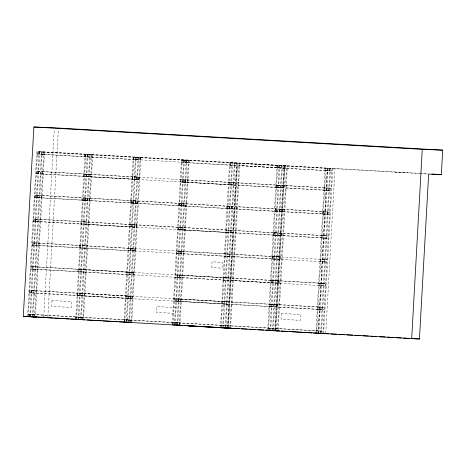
<?xml version="1.0" encoding="UTF-8"?>
<svg xmlns="http://www.w3.org/2000/svg" width="466" height="466" viewBox="0 0 466 466"><rect width="100%" height="100%" fill="white"/><g stroke="black" fill="none" stroke-linecap="round" stroke-linejoin="round"><path stroke-width="0.35" stroke-dasharray="2.33 1.75" d="M27.593 316.589L36.814 151.689L57.044 152.481L419.709 173.352M28.269 315.447L28.339 314.276L34.641 314.562L34.507 316.897M29.533 292.846L29.667 290.516L33.75 290.679L33.622 293.003L29.533 292.846L31.752 292.974L35.835 293.131L35.969 290.807L29.667 290.516M32.201 245.192L32.329 242.885L38.631 243.176L38.503 245.483L32.201 245.192L79.89 247.865L80.018 245.53L33.348 242.856L33.22 245.192L33.913 245.215L34.041 242.879L33.348 242.856M33.54 221.402L33.669 219.096L37.758 219.253L37.63 221.566L33.54 221.402L35.76 221.531L39.843 221.694L39.971 219.381L33.669 219.096M34.863 197.549L34.991 195.254L39.08 195.411L38.952 197.706L34.863 197.549L37.076 197.671L41.165 197.834L41.293 195.539L34.991 195.254M38.538 171.505L38.41 173.882L36.191 173.754L36.325 171.377L40.414 171.535L40.28 173.911L42.493 174.039L42.627 171.663L36.325 171.377M85.109 154.438L84.981 156.774L37.297 154.03L37.426 151.712M28.327 315.89L37.507 151.712M29.218 316.682L29.352 314.346M31.886 269.022L32.014 266.686L32.713 266.709L32.579 269.051L271.993 282.827L272.127 280.491L85.54 269.68L132.21 272.354L132.076 274.69L131.383 274.66L131.517 272.325L132.21 272.354M83.886 176.387L37.216 173.713L37.344 171.377L84.014 174.051L83.886 176.387L83.187 176.358L83.321 174.022L84.014 174.051M38.439 151.765L38.311 154.1L39.004 154.13L39.138 151.794M36.296 197.555L36.43 195.219M29.807 316.717L39.028 151.811L44.509 152.015L35.294 316.932M29.917 316.711L30.045 314.375M31.251 292.881L31.379 290.545M35.241 221.432L35.375 219.096M38.037 171.406L37.909 173.742L37.216 173.713M30.488 315.569L30.552 314.404L34.641 314.562M31.752 292.974L31.88 290.644M34.414 245.32L34.542 243.013L32.329 242.885M35.76 221.531L35.888 219.224M37.076 197.671L37.204 195.382M39.639 151.84L39.511 154.159L43.6 154.316L43.728 151.998M30.5 316.74L39.721 151.84M32.358 315.604L32.422 314.433M36.284 245.355L36.418 243.048M37.297 154.03L41.381 154.188L41.515 151.869L332.806 168.622L323.585 333.522M32.358 316.775L41.579 151.875M33.092 316.076L42.272 151.899M40.979 197.753L41.107 195.417L41.8 195.44L41.672 197.776L40.979 197.753L87.649 200.427L87.777 198.085L41.107 195.417M34.595 316.903L43.816 151.986M43.781 316.42L54.242 129.251M47.87 316.653L58.332 129.472M75.23 318.744L75.329 316.991L76.022 317.02L75.923 318.773M77.863 271.666L77.991 269.331L78.684 269.36L78.556 271.695L30.948 269.028L35.037 269.185M82.272 200.199L82.4 197.864L35.731 195.19L35.602 197.526L82.272 200.199L81.579 200.176L81.707 197.84L82.4 197.864M75.807 319.361L85.028 154.462M77.356 293.19L77.222 295.526L76.529 295.496L76.657 293.161L77.356 293.19L30.686 290.516L30.552 292.852L270.664 306.657L270.793 304.321L224.123 301.648L224.816 301.677M81.218 224.076L81.346 221.74L34.676 219.067L34.548 221.402L81.218 224.076L80.525 224.047L80.653 221.711L81.346 221.74M76.453 318.802L76.546 317.049L81.399 317.241M84.899 293.539L84.206 293.51L130.876 296.184L130.748 298.52L77.746 295.619L77.874 293.295L81.964 293.452M80.414 247.97L80.542 245.664L86.845 245.949L86.717 248.256L80.414 247.97L130.841 250.871L130.969 248.564L128.756 248.436L128.622 250.743L135.251 250.993L135.385 248.652L128.756 248.436M83.076 200.322L83.204 198.027L89.507 198.312L89.379 200.607L83.076 200.322L87.165 200.479M86.035 176.538L132.705 179.212L84.404 176.527L84.538 174.15L89.39 174.272L42.721 171.599L43.414 171.628M140.476 157.566L140.348 159.902L135.938 159.71L85.511 156.803L85.639 154.485M76.541 318.662L85.721 154.491M84.556 198.015L84.422 200.357L131.092 203.025L131.226 200.689L84.556 198.015L85.249 198.044L85.115 200.38M78.043 319.507L87.241 154.59L92.699 154.805L83.484 319.705M78.702 318.348L78.766 317.177M82.628 248.098L82.756 245.786L80.542 245.664M88.185 222.16L84.101 221.997L83.967 224.309L88.057 224.466M85.29 200.45L85.418 198.155L83.204 198.027M86.624 176.655L86.752 174.278L90.841 174.441L90.707 176.812L84.404 176.527M87.725 156.931L87.853 154.613M78.737 319.536L87.934 154.619M80.612 318.826L89.792 154.63M81.305 318.855L90.486 154.66L84.416 154.409L84.288 156.745L84.981 156.774M89.123 200.52L89.256 198.184L89.95 198.213L89.822 200.549L89.123 200.52L232.284 208.751L232.418 206.415L185.748 203.741L185.614 206.077M82.721 319.676L82.855 317.34M91.814 157.094L91.942 154.77M82.785 319.676L91.965 154.759M124.02 322.14L133.235 157.234L140.913 157.578L131.692 322.478M124.696 320.992L124.76 319.827L129.542 320.014L129.449 321.767M130.096 224.647L129.967 226.954L132.181 227.082L136.27 227.245L136.398 224.932L130.096 224.647L132.315 224.769L132.181 227.082M137.639 203.327L136.94 203.298L137.074 200.963L137.767 200.992L137.592 203.386L131.29 203.094L131.418 200.799L137.72 201.091M132.618 179.305L132.752 176.929L139.054 177.214L138.92 179.591L132.618 179.305L134.831 179.427L134.965 177.051M133.853 157.258L133.719 159.582L138.501 159.768L138.635 157.432L137.942 157.403L137.808 159.739M124.713 322.163L133.934 157.263M132.641 203.054L132.769 200.718L133.468 200.747L133.334 203.083L132.641 203.054L227.425 208.57L227.559 206.234L180.89 203.56L180.756 205.896M126.315 320.812L135.455 157.362M126.257 322.21L126.391 319.874M127.591 298.38L127.725 296.044L128.418 296.073M132.414 224.624L131.715 224.595L131.587 226.93L226.377 232.447L179.707 229.773L179.835 227.437M183.185 179.771L183.051 182.148L187.14 182.311L187.268 179.934L180.965 179.643L180.837 182.02L229.039 184.757L134.255 179.241L134.383 176.905L229.173 182.422L229.045 184.851L235.347 185.142L229.045 184.851M135.35 159.628L135.478 157.292L136.177 157.322L126.927 322.291M126.88 321.703L126.979 319.956L131.389 320.148L131.255 322.484M128.173 298.525L128.307 296.195L132.391 296.353L132.262 298.683L125.96 298.397L126.088 296.067L128.307 296.195M133.503 203.223L133.631 200.928L131.418 200.799M135.938 159.71L136.066 157.386M135.099 203.17L135.227 200.834L135.926 200.858L135.792 203.193L131.29 203.094M128.75 321.738L128.849 319.985M130.049 298.555L130.183 296.155M134.057 227.117L134.179 224.705L134.872 224.734L134.738 227.07L39.925 221.624L40.618 221.653M135.379 203.258L135.507 200.963M136.841 177.016L136.707 179.462L138.92 179.591M128.785 322.326L138.006 157.426M136.713 179.352L137.406 179.381L137.54 177.045L90.87 174.371L91.563 174.4M129.519 321.627L138.699 157.45M130.562 322.455L130.69 320.119M133.224 274.794L133.358 272.459L134.051 272.488L133.923 274.824L127.375 274.579M134.558 250.964L134.691 248.628M139.649 159.873L139.783 157.537M130.934 322.449L131.062 320.113M140.021 159.867L140.155 157.549M130.998 322.455L140.219 157.549M136.713 224.868L136.585 227.204L135.886 227.175L136.02 224.839L136.713 224.868L182.689 227.513L182.561 229.849M178.746 203.368L178.618 205.704L179.311 205.727L179.439 203.392L132.769 200.718M172.274 324.132L181.455 159.937L189.132 160.298L179.928 325.256M172.915 323.713L172.979 322.542M178.507 251.226L178.373 253.562L183.144 253.749L183.272 251.442L176.969 251.157L176.841 253.463L274.567 259.143M182.689 227.513L178.315 227.361L178.187 229.674L185.258 229.977M89.256 198.184L183.744 203.636L179.631 203.52L179.503 205.815L186.313 206.1L186.441 203.764L185.748 203.741M181.938 162.296L182.066 159.978M172.968 324.155L182.148 159.966M174.377 325.052L174.505 322.717L175.204 322.746M182.369 182.084L182.503 179.748M325.699 170.585L183.464 162.471L183.598 160.135L189.149 160.339M174.447 324.983L183.668 160.083M181.455 205.925L181.583 203.59M175.07 325.082L175.193 322.67M176.404 301.252L176.532 298.916M177.738 277.421L177.866 275.08L177.173 275.057L177.039 277.392L182.596 277.596M179.055 253.591L179.2 251.25M180.4 229.802L180.528 227.466L184.618 227.653L184.489 229.959M181.717 205.943L181.851 203.648L185.934 203.805L185.806 206.1M184.28 160.106L184.163 162.5L183.464 162.471M175.146 325.012L184.361 160.112M182.917 205.949L183.051 203.613M176.567 324.517L176.666 322.763L177.36 322.792L177.266 324.546M177.866 301.269L178 298.933M179.2 277.439L179.334 275.103L180.027 275.132L179.893 277.468L175.589 277.293L223.709 280.066L223.843 277.73L175.717 275.004L182.02 275.29M180.534 253.609L180.662 251.273L181.361 251.302L181.227 253.638L176.23 253.364M181.862 229.82L181.996 227.484M184.53 182.13L184.658 179.794M185.759 160.182L185.625 162.518L186.318 162.547L186.452 160.211M176.969 324.458L177.068 322.705M178.262 301.275L178.396 298.945M180.93 253.62L181.058 251.314M183.592 205.978L183.72 203.683M184.92 182.183L185.054 179.806L187.268 179.934M186.027 162.459L186.155 160.141M176.998 325.047L186.219 160.141M178.565 301.298L178.694 298.962M185.357 179.824L185.223 182.159L180.837 182.02M177.738 324.348L186.913 160.17M179.148 325.169L179.282 322.833L34.729 314.567L35.422 314.597M181.326 162.273L188.241 162.587L188.369 160.269M179.235 325.227L188.433 160.269M220.447 327.685L229.575 162.78L237.59 163.094L228.41 327.272M221.111 326.555L221.187 325.373M127.725 296.044L222.509 301.56L222.387 303.948L224.6 304.071M176.969 251.157L225.177 253.9L225.049 256.294L229.138 256.451L229.266 254.145L225.177 253.987L231.48 254.273M228.608 232.633L226.394 232.505L226.505 230.111L131.715 224.595M229.93 208.774L227.717 208.646L227.845 206.351L234.148 206.642M230.14 165.145L230.268 162.809M221.14 327.715L230.361 162.815M229.039 208.663L229.173 206.327L229.866 206.351L229.732 208.686L229.039 208.663L275.709 211.337L275.843 209.001L229.173 206.327M222.701 327.091L231.882 162.896M223.354 327.843L232.575 162.925M225.212 326.701L225.276 325.536M226.476 304.106L226.604 301.776M230.484 232.662L230.612 230.355M231.8 208.809L231.928 206.514M233.134 185.014L233.268 182.637M234.235 165.29L234.363 162.972M225.276 326.707L234.433 162.96M225.969 326.736L235.126 162.984M227.425 328.006L236.582 163.1M230.233 278.12L223.93 277.835L230.233 278.12L230.105 280.416L223.802 280.124L273.315 282.978M227.717 327.243L236.897 163.071M228.119 328.029L237.34 163.129M236.274 208.943L236.402 206.607L237.095 206.636L236.967 208.972L236.274 208.943L327.767 214.244L327.895 211.908L236.402 206.607M229.924 327.516L239.11 163.182L285.78 165.855L285.652 168.191L284.953 168.162L285.087 165.826M230.618 327.54L239.804 163.205M267.746 330.411L276.967 165.506L285.78 165.855M268.422 329.264L268.492 328.099L275.54 328.413L275.406 330.749M271.899 306.797L269.686 306.669L269.82 304.339L276.122 304.63M272.482 256.708L278.785 256.993L272.482 256.708L272.354 259.014L279.408 259.259L279.536 256.923L278.843 256.894M275.913 235.353L273.693 235.225L273.822 232.918L280.124 233.204M277.229 211.494L275.016 211.366L275.144 208.972L275.843 209.001M276.344 187.577L282.646 187.862L276.344 187.577L276.478 185.2L283.532 185.445L283.404 187.781L282.705 187.757M277.579 165.535L277.451 167.853L284.499 168.168L284.627 165.832L275.423 330.755M268.521 328.984L277.66 165.535M268.666 329.876L268.765 328.128M277.724 167.882L277.853 165.541M269.36 329.905L269.459 328.151M273.455 256.661L273.326 258.997L272.633 258.968L272.761 256.632L273.455 256.661L226.785 253.987M274.789 232.872L274.09 232.849L273.961 235.184L274.655 235.208L274.789 232.872L228.119 230.198L228.812 230.227M277.451 185.183L276.757 185.159L276.629 187.495L277.322 187.518L277.451 185.183L230.781 182.509L231.48 182.538M278.418 167.906L278.551 165.57M276.315 211.337L276.449 209.001L277.142 209.03L277.014 211.366L276.315 211.337L322.99 214.01L323.119 211.675L276.449 209.001M269.96 330.54L279.157 165.576M270.653 330.563L279.85 165.605M272.511 329.427L272.575 328.256M273.775 306.826L273.903 304.502M276.565 256.871L276.437 259.178L278.656 259.306M277.783 235.388L277.911 233.076M279.105 211.529L279.233 209.234M280.433 187.734L280.567 185.357M281.534 168.01L281.668 165.692M272.511 330.598L281.732 165.698M273.245 329.899L282.425 165.721M274.724 330.726L283.934 165.809M277.404 283.136L277.532 280.841L271.229 280.555L277.532 280.841M275.255 329.98L284.435 165.803M275.93 329.578L275.994 328.408L276.693 328.437L276.623 329.602M275.954 330.01L285.134 165.832M279.227 283.112L279.355 280.771L278.662 280.748L278.528 283.083L279.227 283.112L232.557 280.439L233.25 280.462M280.689 256.941L279.99 256.917L279.862 259.253L280.555 259.277L280.689 256.941L234.019 254.267L234.713 254.296M277.515 329.38L286.654 165.931L287.347 165.96L278.208 329.41M315.907 333.184L325.134 168.22L325.827 168.249L316.67 332.002M316.589 332.037L316.653 330.872L322.955 331.157L230.023 325.763L230.717 325.786M320.066 309.57L317.853 309.441L317.981 307.111L324.284 307.403L322.07 307.275L321.942 309.599M320.515 261.787L326.817 262.073L320.515 261.787L320.643 259.48L326.946 259.766L320.643 259.48M321.86 237.998L321.989 235.691L328.291 235.977L326.078 235.848L325.95 238.161L328.163 238.289L321.86 237.998L324.074 238.126M323.177 214.139L323.311 211.844L329.613 212.135L327.394 212.007L327.266 214.302L329.485 214.43L323.177 214.139L325.396 214.267M324.511 190.349L324.645 187.973L330.947 188.258L328.728 188.13L328.6 190.507L324.511 190.349L330.813 190.635L328.6 190.507M327.825 170.754L325.612 170.626L325.74 168.302M318.127 333.312L327.342 168.407M318.191 333.312L327.412 168.412M318.82 333.336L328.041 168.436L36.814 151.689M320.643 332.782L320.742 331.029M324.604 261.95L324.732 259.638M329.701 170.783L329.829 168.465M320.678 333.371L329.911 168.453M321.418 332.811L330.604 168.482M322.891 333.499L332.042 168.593M321.482 285.751L319.262 285.623L325.571 285.908L325.699 283.613L319.396 283.328L325.699 283.613M325.792 332.881L334.972 168.709L428.662 174.098M44.381 154.351L43.688 154.322L188.241 162.587M85.511 156.803L90.357 156.995M87.13 156.925L92.53 157.124M133.107 159.57L133.8 159.599M189.021 162.675L188.322 162.646L236.448 165.418L229.441 165.115M325.128 168.278L334.972 168.709M394.784 172.152L407.453 172.647M325.612 170.626L331.914 170.911L238.982 165.517L285.652 168.191M132.14 176.847L137.54 177.045M43.286 173.964L42.587 173.935L89.256 176.608L88.563 176.585M36.191 173.754L42.493 174.039M180.359 179.55L181.053 179.579M188.054 179.952L187.361 179.923L234.031 182.596L233.332 182.573M91.435 176.736L90.736 176.707L137.406 179.381M228.474 182.392L229.173 182.422M238.709 182.818L238.015 182.794L329.509 188.095L328.815 188.066M235.481 182.765L229.179 182.474L231.392 182.602M134.255 179.241L134.948 179.27M278.755 185.218L278.062 185.188L324.732 187.862L324.033 187.833M180.225 181.886L180.925 181.915M187.926 182.288L187.227 182.258L233.897 184.932L233.204 184.909M231.346 184.874L230.653 184.845L277.322 187.518M238.58 185.153L237.881 185.13L329.375 190.431L328.681 190.402M278.627 187.553L277.928 187.524L324.598 190.198L323.905 190.169M87.777 198.085L87.084 198.062L86.95 200.397L87.649 200.427M131.226 200.689L130.527 200.665L130.398 203.001L131.092 203.025M227.559 206.234L226.866 206.211L226.732 208.547L227.425 208.57M232.418 206.415L231.724 206.386L231.59 208.721L232.284 208.751M281.918 209.263L281.225 209.234L281.097 211.57L281.79 211.599M281.447 209.362L275.144 209.077L277.357 209.199M323.119 211.675L322.425 211.651L322.291 213.987L322.99 214.01M327.895 211.908L327.202 211.879L327.068 214.214L327.767 214.244M227.717 208.646L234.019 208.931M275.016 211.308L275.709 211.337M275.016 211.366L281.318 211.657M40.746 219.317L40.053 219.288L86.723 221.962L81.882 221.868L84.101 221.997M88.895 222.09L88.202 222.061L134.872 224.734M129.472 224.536L130.171 224.565L83.501 221.892M177.692 227.239L178.385 227.268M185.386 227.641L184.693 227.612L231.363 230.286L230.67 230.262M88.767 224.426L88.068 224.396L134.738 227.07M225.812 230.082L226.505 230.111M236.041 230.507L235.347 230.484L326.841 235.784L326.148 235.755M232.825 230.484L226.523 230.192L228.736 230.32M276.088 232.907L275.394 232.878L322.064 235.551L321.371 235.522M280.171 233.111L280.864 233.134L280.736 235.476L280.043 235.447M177.563 229.575L178.257 229.604M228.684 232.563L227.985 232.534L274.655 235.208M230.536 232.598L231.235 232.621L184.559 229.948M235.912 232.849L235.219 232.819L326.713 238.12L326.014 238.091M226.394 232.505L232.697 232.79M275.959 235.243L275.266 235.214L321.936 237.887L321.237 237.858M273.693 235.225L279.996 235.516M39.418 243.106L38.725 243.077L85.394 245.751L84.701 245.722M80.018 245.53L79.325 245.5L79.191 247.836L79.89 247.865M82.866 245.71L82.167 245.681L128.837 248.355L128.144 248.326M87.567 245.873L86.874 245.85L183.272 251.442M131.08 248.407L130.387 248.384L130.259 250.72L130.952 250.749M39.29 245.442L38.591 245.413L85.261 248.087L84.567 248.058M176.364 251.028L177.057 251.058M184.058 251.43L183.365 251.401L230.035 254.075L229.336 254.046M87.433 248.209L86.74 248.186L183.144 253.749M224.478 253.871L225.177 253.9M128.016 250.661L128.709 250.691M132.717 250.83L133.41 250.859L133.544 248.524L132.845 248.495L132.711 250.906L134.924 251.028L135.058 248.722L132.839 248.594M274.759 256.696L274.066 256.667L325.513 259.568L324.814 259.545M183.924 253.766L183.231 253.737L229.901 256.411L229.208 256.382M320.037 259.312L320.736 259.341M224.35 256.207L225.043 256.236M234.584 256.632L233.885 256.609L280.555 259.277M227.268 256.422L231.352 256.58M274.631 259.032L273.932 259.003L325.379 261.904L324.685 261.88M319.909 261.647L320.602 261.676M37.391 266.907L84.061 269.581L32.014 266.686M81.533 269.54L80.839 269.511L127.509 272.185L126.81 272.156M85.593 269.797L79.29 269.511L81.503 269.633M129.752 272.243L129.053 272.214L128.925 274.55L129.618 274.579M37.263 269.243L37.956 269.272M33.162 269.156L37.251 269.313M175.03 274.858L175.723 274.888M182.031 275.231L228.701 277.905L228.008 277.876M80.705 271.847L81.404 271.876M83.233 271.888L83.932 271.917M85.406 272.016L86.105 272.045M85.464 272.092L79.162 271.8L129.589 274.707M223.15 277.701L223.843 277.73M225.457 277.818L226.15 277.847M233.379 278.126L232.685 278.103L324.179 283.404L272.732 280.497L273.425 280.526M126.682 274.491L127.375 274.521M272.127 280.491L271.428 280.462L271.299 282.798L271.993 282.827M277.509 280.73L278.202 280.753L278.074 283.089L271.101 282.85M174.901 277.194L175.595 277.223M318.709 283.142L319.402 283.171M223.016 280.037L223.709 280.066M227.874 280.217L228.567 280.241M273.297 282.862L272.604 282.833L325.571 285.908M318.575 285.477L319.274 285.507M323.352 285.71L324.051 285.74M36.756 290.767L36.057 290.737L82.727 293.411L82.033 293.382M130.876 296.184L77.874 293.295M35.929 293.073L82.599 295.747L77.746 295.619M173.696 298.689L174.395 298.718M181.391 299.09L180.697 299.061L227.367 301.735L226.674 301.712M84.078 295.846L130.748 298.52M228.818 301.904L175.839 298.887L175.711 301.222L228.69 304.234M232.051 301.956L231.352 301.933L322.845 307.234L322.152 307.205M270.793 304.321L270.099 304.292L269.965 306.628L270.664 306.657M272.097 304.356L271.398 304.327L318.068 307.001L317.375 306.972M276.175 304.56L276.874 304.583L276.74 306.919L276.047 306.896M173.568 301.024L174.261 301.053M180.569 301.397L227.239 304.071L226.54 304.048M223.995 303.983L224.688 304.013M231.917 304.292L231.223 304.269L322.717 309.57L322.023 309.541M271.963 306.692L271.27 306.663L324.155 309.727L317.853 309.441M269.686 306.669L275.988 306.954M317.247 309.308L317.94 309.337M78.171 317.171L83.571 317.369M124.148 319.816L124.841 319.845M172.368 322.519L179.282 322.833M180.062 322.921L179.363 322.891L227.49 325.664L220.482 325.361M316.041 330.802L316.74 330.831M420.431 173.393L427.637 173.806M41.381 154.188L43.6 154.316M86.163 174.202L132.833 176.876M84.538 174.15L86.752 174.278M276.478 185.2L278.691 185.328M324.645 187.973L326.858 188.095M179.631 203.52L181.851 203.648M227.845 206.351L230.058 206.479M323.311 211.844L325.524 211.972M178.315 227.361L180.528 227.49M273.822 232.918L276.041 233.047M321.989 235.691L324.202 235.813M84.066 224.257L130.037 226.901M35.166 266.896L37.379 267.018L31.076 266.733L33.29 266.861M131.593 272.441L133.806 272.569L127.503 272.284L129.717 272.412M80.199 293.37L126.175 296.015M222.515 301.618L224.734 301.747M269.82 304.339L272.033 304.467M317.981 307.111L320.194 307.24M176.136 307.671L156.593 306.546L156.267 312.348L175.81 313.472M28.339 314.276L76.022 317.02M76.546 317.049L318.866 331M52.023 300.523L51.697 306.331L71.24 307.455L71.566 301.653L52.023 300.523M80.094 293.423L79.96 295.747L84.049 295.91L84.183 293.58L80.094 293.423M132.024 296.289L131.895 298.624L132.589 298.654L132.717 296.318L132.024 296.289M138.687 177.15L138.553 179.486L139.252 179.515L139.381 177.179L138.687 177.15M174.307 298.788L174.179 301.112L180.482 301.403L180.61 299.073L174.307 298.788M212.036 261.787L211.71 267.589L222.136 268.189L222.463 262.387L212.036 261.787M282.379 209.251L282.245 211.587L282.944 211.616L283.072 209.281L282.379 209.251M277.328 304.578L277.2 306.913L277.893 306.943L278.021 304.607L277.328 304.578M281.324 233.128L281.19 235.464L281.889 235.493L282.017 233.157L281.324 233.128M283.992 185.439L283.858 187.775L284.551 187.804L284.685 185.468L283.992 185.439M281.377 313.437L281.05 319.239L300.593 320.369L300.92 314.562L281.377 313.437"/><path stroke-width="0.7" d="M23.3 316.344L33.884 126.997L54.324 127.801L442.7 150.151L441.331 174.599L428.662 174.098L419.441 339.003L23.3 316.344L28.939 316.565M411.676 338.7L422.26 149.353L442.7 150.151M31.053 316.647L37.397 316.897M27.593 316.589L36.989 316.956M41.323 317.125L44.934 317.27M29.218 316.682L35.294 316.932M75.195 319.327L81.265 319.577M78.02 319.49L83.484 319.705M124.02 322.152L131.692 322.478L127.259 322.227M172.234 324.854L174.208 324.936M175.746 325.035L179.911 325.198M174.377 325.052L175.07 325.082M176.538 325.099L177.231 325.128M179.235 325.227L179.928 325.256M194.072 326.171L188.753 325.961L233.14 328.419M220.354 327.697L228.369 328M229.889 328.099L230.583 328.122M267.746 330.411L276.559 330.773M277.433 330.837L278.126 330.86M315.913 333.138L316.606 333.167M315.907 333.184L328.658 333.778M33.884 126.997L422.26 149.353M431.965 174.057L441.331 174.599M43.74 317.148L45.103 317.224M32.294 316.775L36.75 317.031M38.165 317.096L44.654 317.486M46.087 317.567L53.252 317.963M54.685 318.051L61.174 318.435M62.59 318.505L69.079 318.89M70.488 318.96L84.899 319.798M87.031 319.909L93.52 320.293M94.93 320.363L101.419 320.754M102.858 320.835L117.945 321.703M119.354 321.773L125.843 322.157M176.934 325.041L182.107 325.396M184.239 325.507L190.705 325.88M192.143 325.961L198.632 326.346M200.042 326.416L215.152 327.295M216.568 327.365L223.057 327.749M224.466 327.819L231.328 328.18M233.46 328.291L239.227 328.635M241.359 328.746L247.131 329.089M249.287 329.212L255.752 329.584M257.884 329.695L263.651 330.039M265.783 330.149L272.249 330.522M273 330.627L279.74 331.011M281.155 331.081L287.644 331.472M289.083 331.553L304.164 332.421M305.579 332.491L312.069 332.875M313.484 332.945L320.69 333.371M321.721 333.429L323.585 333.522M330.837 333.901L336.644 334.238M338.823 334.361L344.636 334.699M346.815 334.821L352.622 335.159M354.801 335.281L360.614 335.619M362.793 335.741L368.6 336.073M370.779 336.202L376.592 336.534M379.499 336.702L385.306 337.035M387.485 337.163L393.298 337.495M395.477 337.623L401.284 337.955M403.463 338.083L409.276 338.415M411.455 338.543L419.441 339.003"/></g></svg>
